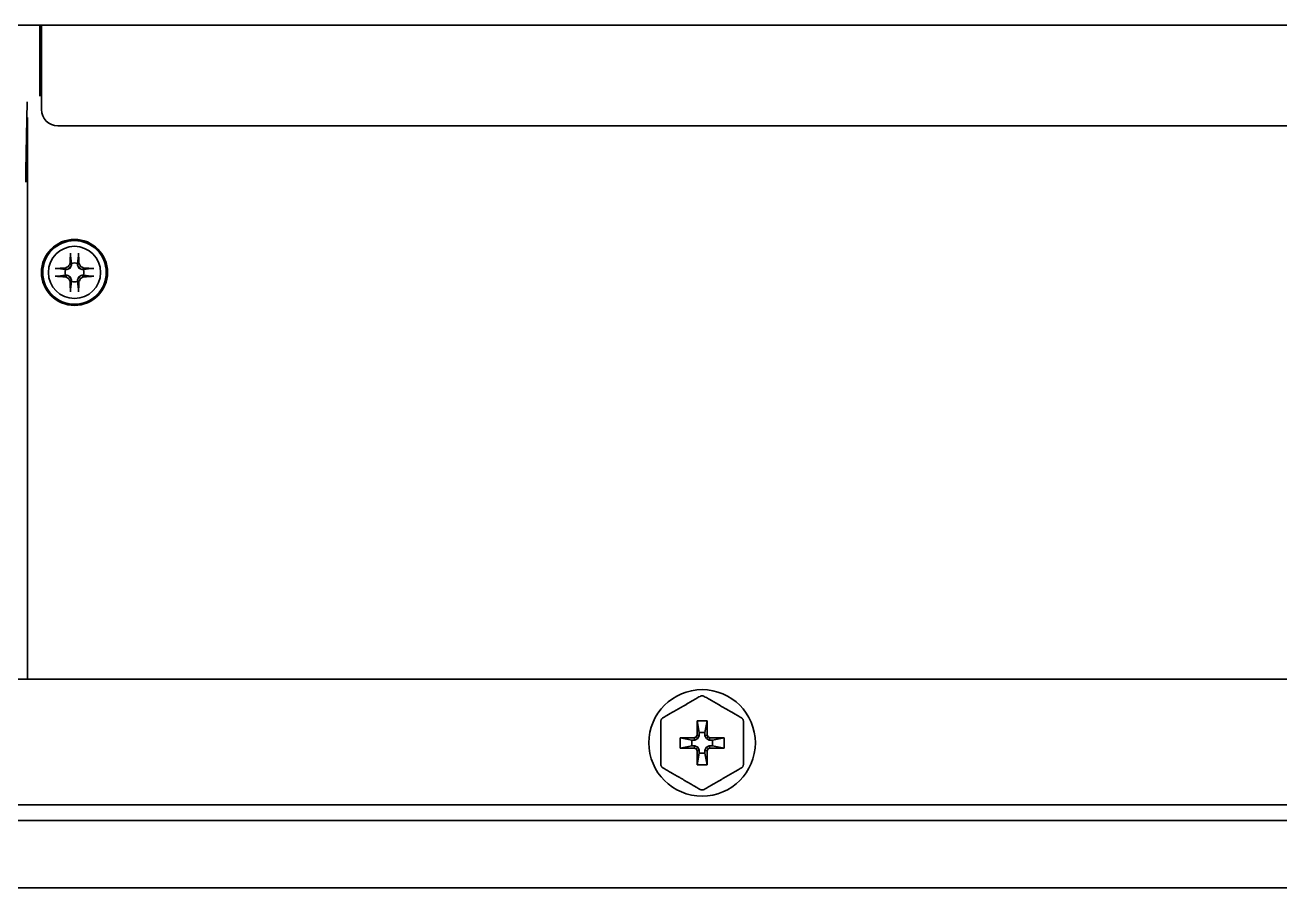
# Model space of a CAD drawing. Header units: inches. Extents: x 90 to 4161, y -506 to 3104.
# Drawn here: x 313.4 to 465.4, y 1192.2 to 1296.7 of the extents above; entities that cross this region are included whole.
import ezdxf

# ---------------------------------------------------------------- set-up
doc = ezdxf.new("R2010")
doc.units = ezdxf.units.IN
doc.layers.add('1', color=7, linetype='Continuous', true_color=0xffffff)

msp = doc.modelspace()

# ---------------------------------------------------------------- linework, layer by layer
at = {"layer": '1', "color": 7, "linetype": 'Continuous', "lineweight": 35}
for p, q in [((838.73, 1296.66), (92.01, 1296.66)), ((315.19, 1296.66), (315.19, 1288.06)), ((315.37, 1296.66), (315.37, 1295.66)), ((315.37, 1295.66), (315.37, 1286.46)), ((313.49, 1279.06), (313.64, 1287.38)), ((313.67, 1217.46), (313.67, 1285.46)), ((317.37, 1284.46), (662.92, 1284.46)), ((319.02, 1267.63), (318.84, 1267.82)), ((319.02, 1267.81), (318.9, 1268.73)), ((319.72, 1267.81), (319.84, 1268.73)), ((319.72, 1267.63), (319.91, 1267.82)), ((318.28, 1267.07), (317.36, 1267.19)), ((318.28, 1266.37), (317.36, 1266.25)), ((318.46, 1267.07), (318.27, 1267.25)), ((318.46, 1266.37), (318.27, 1266.18)), ((318.85, 1267.24), (318.65, 1267.44)), ((318.85, 1266.2), (318.65, 1266)), ((319.89, 1267.24), (320.09, 1267.44)), ((319.89, 1266.2), (320.09, 1266)), ((320.29, 1267.07), (320.48, 1267.25)), ((320.29, 1266.37), (320.48, 1266.18)), ((320.46, 1267.07), (321.38, 1267.19)), ((320.46, 1266.37), (321.38, 1266.25)), ((319.02, 1265.8), (318.84, 1265.62)), ((319.02, 1265.63), (318.9, 1264.71)), ((319.72, 1265.8), (319.91, 1265.62)), ((319.72, 1265.63), (319.84, 1264.71)), ((136.9, 1217.46), (313.67, 1217.46)), ((315.47, 1217.46), (313.67, 1217.46)), ((323.07, 1217.46), (315.47, 1217.46)), ((323.08, 1217.46), (679.97, 1217.46)), ((679.17, 1217.46), (323.37, 1217.46)), ((394.77, 1212.41), (395.05, 1211.02)), ((394.77, 1210.71), (394.77, 1212.41)), ((394.77, 1212.41), (396.02, 1212.41)), ((396.02, 1212.41), (395.73, 1211.02)), ((396.02, 1212.41), (396.02, 1210.71)), ((392.74, 1210.39), (394.44, 1210.39)), ((392.74, 1209.14), (392.74, 1210.39)), ((392.74, 1210.39), (394.13, 1210.1)), ((394.52, 1210.1), (394.13, 1210.1)), ((394.13, 1210.1), (394.13, 1209.42)), ((394.44, 1210.39), (394.65, 1210.51)), ((394.44, 1210.39), (394.52, 1210.1)), ((394.86, 1210.3), (394.52, 1210.1)), ((394.65, 1210.51), (394.77, 1210.71)), ((394.65, 1210.51), (394.86, 1210.3)), ((394.77, 1210.71), (395.05, 1210.63)), ((395.05, 1210.63), (394.86, 1210.3)), ((395.05, 1211.02), (395.05, 1210.63)), ((395.73, 1211.02), (395.05, 1211.02)), ((395.73, 1210.63), (395.73, 1211.02)), ((396.02, 1210.71), (395.73, 1210.63)), ((395.93, 1210.3), (395.73, 1210.63)), ((396.14, 1210.51), (395.93, 1210.3)), ((396.26, 1210.1), (395.93, 1210.3)), ((396.02, 1210.71), (396.14, 1210.51)), ((396.14, 1210.51), (396.34, 1210.39)), ((396.34, 1210.39), (396.26, 1210.1)), ((396.65, 1210.1), (396.26, 1210.1)), ((396.34, 1210.39), (398.04, 1210.39)), ((396.65, 1210.1), (398.04, 1210.39)), ((396.65, 1209.42), (396.65, 1210.1)), ((398.04, 1210.39), (398.04, 1209.14)), ((392.74, 1209.14), (394.13, 1209.42)), ((394.44, 1209.14), (392.74, 1209.14)), ((394.13, 1209.42), (394.52, 1209.42)), ((394.44, 1209.14), (394.52, 1209.42)), ((394.65, 1209.02), (394.44, 1209.14)), ((394.52, 1209.42), (394.86, 1209.23)), ((394.65, 1209.02), (394.86, 1209.23)), ((394.77, 1208.81), (394.65, 1209.02)), ((394.77, 1208.81), (395.05, 1208.89)), ((394.77, 1207.11), (394.77, 1208.81)), ((394.77, 1207.11), (395.05, 1208.5)), ((394.86, 1209.23), (395.05, 1208.89)), ((395.05, 1208.89), (395.05, 1208.5)), ((395.05, 1208.5), (395.73, 1208.5)), ((395.73, 1208.89), (395.93, 1209.23)), ((396.02, 1208.81), (395.73, 1208.89)), ((395.73, 1208.5), (395.73, 1208.89)), ((396.02, 1207.11), (395.73, 1208.5)), ((395.93, 1209.23), (396.26, 1209.42)), ((396.14, 1209.02), (395.93, 1209.23)), ((396.14, 1209.02), (396.02, 1208.81)), ((396.02, 1208.81), (396.02, 1207.11)), ((396.34, 1209.14), (396.14, 1209.02)), ((396.26, 1209.42), (396.65, 1209.42)), ((396.34, 1209.14), (396.26, 1209.42)), ((398.04, 1209.14), (396.34, 1209.14)), ((398.04, 1209.14), (396.65, 1209.42)), ((396.02, 1207.11), (394.77, 1207.11)), ((838.37, 1202.26), (92.37, 1202.26)), ((773.87, 1200.36), (156.87, 1200.36)), ((156.87, 1192.2), (773.87, 1192.2))]:
    msp.add_line(p, q, dxfattribs=at)
for centre, radius in [((319.37, 1266.72), 4), ((319.37, 1266.72), 3.85), ((319.37, 1266.72), 3.16), ((395.39, 1209.76), 6.45)]:
    msp.add_circle(centre, radius, dxfattribs=at)
for centre, radius, start, end in [((317.37, 1286.46), 2, 180, 270), ((319.37, 1266.72), 1.15, 72.2011, 107.7989), ((319.37, 1266.72), 1.15, 162.2011, 197.7989), ((319.37, 1266.72), 1.15, 342.2011, 17.7989), ((319.37, 1266.72), 1.15, 252.2011, 287.7989)]:
    msp.add_arc(centre, radius, start, end, dxfattribs=at)
for centre, major_axis, ratio, start_param, end_param in [((313.52, 1277.65), (0, -2), 0.017452, 3.927384, 4.711888), ((318.82, 1266.98), (1.56, 3.34), 0.094201, 1.359315, 1.476181), ((319.07, 1266.72), (0.07, 3.73), 0.072244, 0.900133, 1.272854), ((319.67, 1266.72), (0.07, -3.73), 0.072244, 1.868738, 2.24146), ((319.93, 1266.98), (1.56, -3.34), 0.094201, 1.665412, 1.782277), ((319.37, 1267.02), (3.73, 0.07), 0.072244, 1.868738, 2.24146), ((319.37, 1266.42), (-3.73, 0.07), 0.072244, 0.900133, 1.272854), ((319.11, 1267.27), (3.34, 1.56), 0.094201, 1.665412, 1.782277), ((319.11, 1266.16), (-3.34, 1.56), 0.094201, 1.359315, 1.476181), ((319.63, 1267.27), (3.34, -1.56), 0.094201, 1.359315, 1.476181), ((319.63, 1266.16), (-3.34, -1.56), 0.094201, 1.665412, 1.782277), ((319.38, 1267.02), (3.73, -0.07), 0.072244, 0.900133, 1.272854), ((319.38, 1266.42), (-3.73, -0.07), 0.072244, 1.868738, 2.24146), ((318.82, 1266.46), (-1.56, 3.34), 0.094201, 1.665412, 1.782277), ((319.07, 1266.71), (-0.07, 3.73), 0.072244, 1.868738, 2.24146), ((319.67, 1266.71), (-0.07, -3.73), 0.072244, 0.900133, 1.272854), ((319.93, 1266.46), (-1.56, -3.34), 0.094201, 1.359315, 1.476181)]:
    msp.add_ellipse(centre, major_axis=major_axis, ratio=ratio, start_param=start_param, end_param=end_param, dxfattribs=at)
for points, knots in [([(319.02, 1267.63), (319, 1267.57), (318.97, 1267.5), (318.91, 1267.37), (318.88, 1267.31), (318.85, 1267.24)], [0, 0, 0, 0, 0.5, 0.5, 1, 1, 1, 1]), ([(318.9, 1268.73), (318.9, 1268.74), (318.9, 1268.75), (318.9, 1268.76), (318.9, 1268.77), (318.9, 1268.78), (318.9, 1268.79), (318.9, 1268.8), (318.9, 1268.82), (318.9, 1268.82), (318.9, 1268.84), (318.9, 1268.86), (318.9, 1268.88), (318.9, 1268.89), (318.9, 1268.9), (318.9, 1268.92), (318.9, 1268.93), (318.9, 1268.95), (318.9, 1268.96), (318.9, 1268.98), (318.9, 1268.99), (318.9, 1269.02), (318.9, 1269.03), (318.9, 1269.04)], [0, 0, 0, 0, 0.125, 0.125, 0.1875, 0.1875, 0.25, 0.3125, 0.3125, 0.375, 0.375, 0.5, 0.5, 0.5625, 0.5625, 0.625, 0.6875, 0.6875, 0.75, 0.75, 0.875, 0.875, 1, 1, 1, 1]), ([(319.89, 1267.24), (319.86, 1267.31), (319.83, 1267.37), (319.77, 1267.5), (319.75, 1267.57), (319.72, 1267.63)], [0, 0, 0, 0, 0.5, 0.5, 1, 1, 1, 1]), ([(319.84, 1269.04), (319.84, 1269.03), (319.84, 1269.02), (319.84, 1268.99), (319.84, 1268.98), (319.84, 1268.95), (319.84, 1268.93), (319.84, 1268.91), (319.84, 1268.9), (319.84, 1268.89), (319.84, 1268.87), (319.84, 1268.86), (319.84, 1268.84), (319.84, 1268.84), (319.84, 1268.82), (319.84, 1268.8), (319.84, 1268.78), (319.84, 1268.78), (319.84, 1268.77), (319.84, 1268.76), (319.84, 1268.75), (319.84, 1268.74), (319.84, 1268.73), (319.84, 1268.73)], [0, 0, 0, 0, 0.125, 0.125, 0.25, 0.25, 0.375, 0.375, 0.4375, 0.4375, 0.5, 0.5625, 0.5625, 0.625, 0.625, 0.75, 0.75, 0.8125, 0.8125, 0.875, 0.9375, 0.9375, 1, 1, 1, 1]), ([(317.05, 1267.19), (317.06, 1267.19), (317.07, 1267.19), (317.1, 1267.19), (317.11, 1267.19), (317.14, 1267.19), (317.16, 1267.19), (317.18, 1267.19), (317.19, 1267.19), (317.2, 1267.19), (317.22, 1267.19), (317.23, 1267.19), (317.25, 1267.19), (317.25, 1267.19), (317.28, 1267.19), (317.29, 1267.19), (317.31, 1267.19), (317.31, 1267.19), (317.32, 1267.19), (317.33, 1267.19), (317.34, 1267.19), (317.35, 1267.19), (317.36, 1267.19), (317.36, 1267.19)], [0, 0, 0, 0, 0.125, 0.125, 0.25, 0.25, 0.375, 0.375, 0.4375, 0.4375, 0.5, 0.5625, 0.5625, 0.625, 0.625, 0.75, 0.75, 0.8125, 0.8125, 0.875, 0.9375, 0.9375, 1, 1, 1, 1]), ([(317.36, 1266.25), (317.35, 1266.25), (317.34, 1266.25), (317.33, 1266.25), (317.32, 1266.25), (317.31, 1266.25), (317.3, 1266.25), (317.29, 1266.25), (317.28, 1266.25), (317.27, 1266.25), (317.25, 1266.25), (317.23, 1266.25), (317.21, 1266.25), (317.2, 1266.25), (317.19, 1266.25), (317.17, 1266.25), (317.16, 1266.25), (317.14, 1266.25), (317.13, 1266.25), (317.11, 1266.25), (317.1, 1266.25), (317.07, 1266.25), (317.06, 1266.25), (317.05, 1266.25)], [0, 0, 0, 0, 0.125, 0.125, 0.1875, 0.1875, 0.25, 0.3125, 0.3125, 0.375, 0.375, 0.5, 0.5, 0.5625, 0.5625, 0.625, 0.6875, 0.6875, 0.75, 0.75, 0.875, 0.875, 1, 1, 1, 1]), ([(318.85, 1267.24), (318.78, 1267.21), (318.72, 1267.18), (318.59, 1267.12), (318.52, 1267.09), (318.46, 1267.07)], [0, 0, 0, 0, 0.5, 0.5, 1, 1, 1, 1]), ([(318.46, 1266.37), (318.52, 1266.35), (318.59, 1266.32), (318.72, 1266.26), (318.78, 1266.23), (318.85, 1266.2)], [0, 0, 0, 0, 0.5, 0.5, 1, 1, 1, 1]), ([(318.85, 1266.2), (318.88, 1266.13), (318.91, 1266.07), (318.97, 1265.93), (319, 1265.87), (319.02, 1265.8)], [0, 0, 0, 0, 0.5, 0.5, 1, 1, 1, 1]), ([(319.72, 1265.8), (319.75, 1265.87), (319.77, 1265.93), (319.83, 1266.07), (319.86, 1266.13), (319.89, 1266.2)], [0, 0, 0, 0, 0.5, 0.5, 1, 1, 1, 1]), ([(320.29, 1267.07), (320.22, 1267.09), (320.16, 1267.12), (320.02, 1267.18), (319.96, 1267.21), (319.89, 1267.24)], [0, 0, 0, 0, 0.5, 0.5, 1, 1, 1, 1]), ([(319.89, 1266.2), (319.96, 1266.23), (320.02, 1266.26), (320.16, 1266.32), (320.22, 1266.35), (320.29, 1266.37)], [0, 0, 0, 0, 0.5, 0.5, 1, 1, 1, 1]), ([(321.38, 1267.19), (321.39, 1267.19), (321.4, 1267.19), (321.41, 1267.19), (321.42, 1267.19), (321.43, 1267.19), (321.44, 1267.19), (321.45, 1267.19), (321.47, 1267.19), (321.47, 1267.19), (321.5, 1267.19), (321.51, 1267.19), (321.53, 1267.19), (321.54, 1267.19), (321.55, 1267.19), (321.57, 1267.19), (321.59, 1267.19), (321.6, 1267.19), (321.61, 1267.19), (321.63, 1267.19), (321.64, 1267.19), (321.67, 1267.19), (321.68, 1267.19), (321.7, 1267.19)], [0, 0, 0, 0, 0.125, 0.125, 0.1875, 0.1875, 0.25, 0.3125, 0.3125, 0.375, 0.375, 0.5, 0.5, 0.5625, 0.5625, 0.625, 0.6875, 0.6875, 0.75, 0.75, 0.875, 0.875, 1, 1, 1, 1]), ([(321.7, 1266.25), (321.68, 1266.25), (321.67, 1266.25), (321.64, 1266.25), (321.63, 1266.25), (321.6, 1266.25), (321.59, 1266.25), (321.56, 1266.25), (321.55, 1266.25), (321.54, 1266.25), (321.52, 1266.25), (321.51, 1266.25), (321.5, 1266.25), (321.49, 1266.25), (321.47, 1266.25), (321.45, 1266.25), (321.44, 1266.25), (321.43, 1266.25), (321.42, 1266.25), (321.41, 1266.25), (321.4, 1266.25), (321.39, 1266.25), (321.39, 1266.25), (321.38, 1266.25)], [0, 0, 0, 0, 0.125, 0.125, 0.25, 0.25, 0.375, 0.375, 0.4375, 0.4375, 0.5, 0.5625, 0.5625, 0.625, 0.625, 0.75, 0.75, 0.8125, 0.8125, 0.875, 0.9375, 0.9375, 1, 1, 1, 1]), ([(318.9, 1264.39), (318.9, 1264.41), (318.9, 1264.42), (318.9, 1264.45), (318.9, 1264.46), (318.9, 1264.49), (318.9, 1264.51), (318.9, 1264.53), (318.9, 1264.54), (318.9, 1264.55), (318.9, 1264.57), (318.9, 1264.58), (318.9, 1264.6), (318.9, 1264.6), (318.9, 1264.62), (318.9, 1264.64), (318.9, 1264.65), (318.9, 1264.66), (318.9, 1264.67), (318.9, 1264.68), (318.9, 1264.69), (318.9, 1264.7), (318.9, 1264.7), (318.9, 1264.71)], [0, 0, 0, 0, 0.125, 0.125, 0.25, 0.25, 0.375, 0.375, 0.4375, 0.4375, 0.5, 0.5625, 0.5625, 0.625, 0.625, 0.75, 0.75, 0.8125, 0.8125, 0.875, 0.9375, 0.9375, 1, 1, 1, 1]), ([(319.84, 1264.71), (319.84, 1264.7), (319.84, 1264.69), (319.84, 1264.68), (319.84, 1264.67), (319.84, 1264.66), (319.84, 1264.65), (319.84, 1264.64), (319.84, 1264.62), (319.84, 1264.62), (319.84, 1264.6), (319.84, 1264.58), (319.84, 1264.56), (319.84, 1264.55), (319.84, 1264.54), (319.84, 1264.52), (319.84, 1264.51), (319.84, 1264.49), (319.84, 1264.48), (319.84, 1264.46), (319.84, 1264.45), (319.84, 1264.42), (319.84, 1264.41), (319.84, 1264.39)], [0, 0, 0, 0, 0.125, 0.125, 0.1875, 0.1875, 0.25, 0.3125, 0.3125, 0.375, 0.375, 0.5, 0.5, 0.5625, 0.5625, 0.625, 0.6875, 0.6875, 0.75, 0.75, 0.875, 0.875, 1, 1, 1, 1]), ([(390.64, 1212.79), (390.82, 1212.89), (391, 1213), (391.22, 1213.13), (391.27, 1213.16), (391.36, 1213.21), (391.41, 1213.24), (391.55, 1213.32), (391.64, 1213.37), (391.93, 1213.53), (392.12, 1213.64), (392.5, 1213.87), (392.69, 1213.98), (392.92, 1214.11), (392.94, 1214.12), (392.99, 1214.15), (393.06, 1214.19), (393.14, 1214.23), (393.28, 1214.32), (393.38, 1214.37), (393.67, 1214.54), (393.86, 1214.65), (394.1, 1214.79), (394.14, 1214.81), (394.24, 1214.87), (394.28, 1214.9), (394.42, 1214.98), (394.52, 1215.03), (394.79, 1215.19), (394.97, 1215.29), (395.14, 1215.39)], [0, 0, 0, 0, 0.125, 0.125, 0.15625, 0.15625, 0.1875, 0.1875, 0.25, 0.25, 0.375, 0.375, 0.5, 0.5, 0.515625, 0.515625, 0.53125, 0.5625, 0.5625, 0.625, 0.625, 0.75, 0.75, 0.78125, 0.78125, 0.8125, 0.8125, 0.875, 0.875, 1, 1, 1, 1]), ([(395.14, 1215.39), (395.16, 1215.4), (395.18, 1215.41), (395.22, 1215.43), (395.24, 1215.43), (395.28, 1215.45), (395.3, 1215.45), (395.35, 1215.46), (395.37, 1215.46), (395.4, 1215.46), (395.41, 1215.46), (395.44, 1215.46), (395.45, 1215.45), (395.48, 1215.45), (395.5, 1215.45), (395.55, 1215.43), (395.57, 1215.43), (395.6, 1215.41), (395.62, 1215.4), (395.64, 1215.39)], [0, 0, 0, 0, 0.125, 0.125, 0.25, 0.25, 0.375, 0.375, 0.5, 0.5, 0.5625, 0.5625, 0.625, 0.625, 0.75, 0.75, 0.875, 0.875, 1, 1, 1, 1]), ([(395.64, 1215.39), (395.82, 1215.29), (396, 1215.19), (396.22, 1215.05), (396.27, 1215.03), (396.36, 1214.97), (396.41, 1214.95), (396.55, 1214.87), (396.64, 1214.81), (396.93, 1214.65), (397.12, 1214.54), (397.5, 1214.32), (397.69, 1214.21), (397.92, 1214.08), (397.94, 1214.06), (397.99, 1214.04), (398.06, 1213.99), (398.14, 1213.95), (398.28, 1213.87), (398.38, 1213.81), (398.67, 1213.64), (398.86, 1213.53), (399.1, 1213.4), (399.14, 1213.37), (399.24, 1213.31), (399.28, 1213.29), (399.42, 1213.21), (399.52, 1213.15), (399.79, 1213), (399.97, 1212.89), (400.14, 1212.79)], [0, 0, 0, 0, 0.125, 0.125, 0.15625, 0.15625, 0.1875, 0.1875, 0.25, 0.25, 0.375, 0.375, 0.5, 0.5, 0.515625, 0.515625, 0.53125, 0.5625, 0.5625, 0.625, 0.625, 0.75, 0.75, 0.78125, 0.78125, 0.8125, 0.8125, 0.875, 0.875, 1, 1, 1, 1]), ([(390.39, 1212.36), (390.39, 1212.38), (390.39, 1212.4), (390.4, 1212.44), (390.4, 1212.46), (390.41, 1212.51), (390.42, 1212.53), (390.44, 1212.57), (390.45, 1212.59), (390.46, 1212.62), (390.47, 1212.63), (390.48, 1212.65), (390.49, 1212.66), (390.51, 1212.68), (390.52, 1212.7), (390.56, 1212.73), (390.57, 1212.74), (390.61, 1212.77), (390.62, 1212.78), (390.64, 1212.79)], [0, 0, 0, 0, 0.125, 0.125, 0.25, 0.25, 0.375, 0.375, 0.5, 0.5, 0.5625, 0.5625, 0.625, 0.625, 0.75, 0.75, 0.875, 0.875, 1, 1, 1, 1]), ([(390.39, 1212.36), (390.39, 1212.16), (390.39, 1211.95), (390.39, 1211.64), (390.39, 1211.53), (390.39, 1211.37), (390.39, 1211.32), (390.39, 1211.21), (390.39, 1211.15), (390.39, 1210.88), (390.39, 1210.66), (390.39, 1210.32), (390.39, 1210.21), (390.39, 1210.04), (390.39, 1209.96), (390.39, 1209.87), (390.39, 1209.82), (390.39, 1209.79), (390.39, 1209.53), (390.39, 1209.31), (390.39, 1208.87), (390.39, 1208.65), (390.39, 1208.32), (390.39, 1208.21), (390.39, 1208.05), (390.39, 1208), (390.39, 1207.89), (390.39, 1207.84), (390.39, 1207.57), (390.39, 1207.37), (390.39, 1207.16)], [0, 0, 0, 0, 0.125, 0.125, 0.1875, 0.1875, 0.21875, 0.21875, 0.25, 0.25, 0.375, 0.375, 0.4375, 0.4375, 0.46875, 0.484375, 0.484375, 0.5, 0.5, 0.625, 0.625, 0.75, 0.75, 0.8125, 0.8125, 0.84375, 0.84375, 0.875, 0.875, 1, 1, 1, 1]), ([(400.14, 1212.79), (400.16, 1212.78), (400.18, 1212.77), (400.21, 1212.74), (400.23, 1212.73), (400.26, 1212.7), (400.27, 1212.68), (400.3, 1212.65), (400.31, 1212.63), (400.33, 1212.6), (400.34, 1212.59), (400.35, 1212.57), (400.35, 1212.56), (400.36, 1212.53), (400.37, 1212.51), (400.38, 1212.46), (400.38, 1212.44), (400.39, 1212.4), (400.39, 1212.38), (400.39, 1212.36)], [0, 0, 0, 0, 0.125, 0.125, 0.25, 0.25, 0.375, 0.375, 0.5, 0.5, 0.5625, 0.5625, 0.625, 0.625, 0.75, 0.75, 0.875, 0.875, 1, 1, 1, 1]), ([(400.39, 1212.36), (400.39, 1212.16), (400.39, 1211.95), (400.39, 1211.69), (400.39, 1211.63), (400.39, 1211.53), (400.39, 1211.47), (400.39, 1211.31), (400.39, 1211.2), (400.39, 1210.88), (400.39, 1210.66), (400.39, 1210.21), (400.39, 1209.99), (400.39, 1209.73), (400.39, 1209.71), (400.39, 1209.65), (400.39, 1209.56), (400.39, 1209.48), (400.39, 1209.31), (400.39, 1209.2), (400.39, 1208.86), (400.39, 1208.64), (400.39, 1208.37), (400.39, 1208.32), (400.39, 1208.21), (400.39, 1208.15), (400.39, 1207.99), (400.39, 1207.88), (400.39, 1207.57), (400.39, 1207.36), (400.39, 1207.16)], [0, 0, 0, 0, 0.125, 0.125, 0.15625, 0.15625, 0.1875, 0.1875, 0.25, 0.25, 0.375, 0.375, 0.5, 0.5, 0.515625, 0.515625, 0.53125, 0.5625, 0.5625, 0.625, 0.625, 0.75, 0.75, 0.78125, 0.78125, 0.8125, 0.8125, 0.875, 0.875, 1, 1, 1, 1]), ([(390.64, 1206.73), (390.62, 1206.74), (390.61, 1206.75), (390.57, 1206.78), (390.56, 1206.79), (390.52, 1206.82), (390.51, 1206.84), (390.48, 1206.87), (390.47, 1206.89), (390.45, 1206.92), (390.45, 1206.93), (390.44, 1206.95), (390.43, 1206.96), (390.42, 1206.99), (390.41, 1207.02), (390.4, 1207.06), (390.4, 1207.08), (390.39, 1207.12), (390.39, 1207.14), (390.39, 1207.16)], [0, 0, 0, 0, 0.125, 0.125, 0.25, 0.25, 0.375, 0.375, 0.5, 0.5, 0.5625, 0.5625, 0.625, 0.625, 0.75, 0.75, 0.875, 0.875, 1, 1, 1, 1]), ([(400.39, 1207.16), (400.39, 1207.14), (400.39, 1207.12), (400.38, 1207.08), (400.38, 1207.06), (400.37, 1207.02), (400.36, 1206.99), (400.35, 1206.95), (400.34, 1206.93), (400.32, 1206.9), (400.31, 1206.89), (400.3, 1206.88), (400.29, 1206.87), (400.27, 1206.84), (400.26, 1206.82), (400.23, 1206.79), (400.21, 1206.78), (400.18, 1206.75), (400.16, 1206.74), (400.14, 1206.73)], [0, 0, 0, 0, 0.125, 0.125, 0.25, 0.25, 0.375, 0.375, 0.5, 0.5, 0.5625, 0.5625, 0.625, 0.625, 0.75, 0.75, 0.875, 0.875, 1, 1, 1, 1]), ([(395.14, 1204.13), (394.97, 1204.23), (394.79, 1204.34), (394.56, 1204.47), (394.51, 1204.5), (394.42, 1204.55), (394.37, 1204.58), (394.23, 1204.66), (394.14, 1204.71), (393.86, 1204.87), (393.67, 1204.98), (393.28, 1205.21), (393.09, 1205.32), (392.87, 1205.45), (392.84, 1205.46), (392.79, 1205.49), (392.72, 1205.53), (392.65, 1205.57), (392.5, 1205.66), (392.4, 1205.71), (392.11, 1205.88), (391.92, 1205.99), (391.69, 1206.13), (391.64, 1206.15), (391.55, 1206.21), (391.5, 1206.24), (391.36, 1206.32), (391.27, 1206.37), (390.99, 1206.53), (390.82, 1206.63), (390.64, 1206.73)], [0, 0, 0, 0, 0.125, 0.125, 0.15625, 0.15625, 0.1875, 0.1875, 0.25, 0.25, 0.375, 0.375, 0.5, 0.5, 0.515625, 0.515625, 0.53125, 0.5625, 0.5625, 0.625, 0.625, 0.75, 0.75, 0.78125, 0.78125, 0.8125, 0.8125, 0.875, 0.875, 1, 1, 1, 1]), ([(400.14, 1206.73), (399.97, 1206.63), (399.79, 1206.53), (399.56, 1206.39), (399.51, 1206.37), (399.42, 1206.31), (399.37, 1206.29), (399.23, 1206.21), (399.14, 1206.15), (398.86, 1205.99), (398.67, 1205.88), (398.28, 1205.66), (398.09, 1205.54), (397.87, 1205.42), (397.84, 1205.4), (397.79, 1205.37), (397.72, 1205.33), (397.65, 1205.29), (397.5, 1205.21), (397.4, 1205.15), (397.11, 1204.98), (396.92, 1204.87), (396.69, 1204.74), (396.64, 1204.71), (396.55, 1204.65), (396.5, 1204.63), (396.36, 1204.55), (396.27, 1204.49), (395.99, 1204.34), (395.82, 1204.23), (395.64, 1204.13)], [0, 0, 0, 0, 0.125, 0.125, 0.15625, 0.15625, 0.1875, 0.1875, 0.25, 0.25, 0.375, 0.375, 0.5, 0.5, 0.515625, 0.515625, 0.53125, 0.5625, 0.5625, 0.625, 0.625, 0.75, 0.75, 0.78125, 0.78125, 0.8125, 0.8125, 0.875, 0.875, 1, 1, 1, 1]), ([(395.64, 1204.13), (395.62, 1204.12), (395.6, 1204.11), (395.57, 1204.1), (395.55, 1204.09), (395.5, 1204.08), (395.48, 1204.07), (395.44, 1204.07), (395.41, 1204.07), (395.38, 1204.07), (395.37, 1204.07), (395.35, 1204.07), (395.34, 1204.07), (395.3, 1204.07), (395.28, 1204.08), (395.24, 1204.09), (395.22, 1204.1), (395.18, 1204.11), (395.16, 1204.12), (395.14, 1204.13)], [0, 0, 0, 0, 0.125, 0.125, 0.25, 0.25, 0.375, 0.375, 0.5, 0.5, 0.5625, 0.5625, 0.625, 0.625, 0.75, 0.75, 0.875, 0.875, 1, 1, 1, 1])]:
    msp.add_open_spline(points, degree=3, knots=knots, dxfattribs=at)
for points in [[(319.02, 1267.81), (319.02, 1267.75), (319.02, 1267.69), (319.02, 1267.63)], [(319.72, 1267.63), (319.72, 1267.69), (319.72, 1267.75), (319.72, 1267.81)], [(318.46, 1267.07), (318.4, 1267.07), (318.34, 1267.07), (318.28, 1267.07)], [(318.28, 1266.37), (318.34, 1266.37), (318.4, 1266.37), (318.46, 1266.37)], [(320.46, 1267.07), (320.4, 1267.07), (320.35, 1267.07), (320.29, 1267.07)], [(320.29, 1266.37), (320.35, 1266.37), (320.4, 1266.37), (320.46, 1266.37)], [(319.02, 1265.8), (319.02, 1265.75), (319.02, 1265.69), (319.02, 1265.63)], [(319.72, 1265.63), (319.72, 1265.69), (319.72, 1265.75), (319.72, 1265.8)]]:
    msp.add_open_spline(points, degree=3, dxfattribs=at)

doc.saveas('drawing.dxf')
